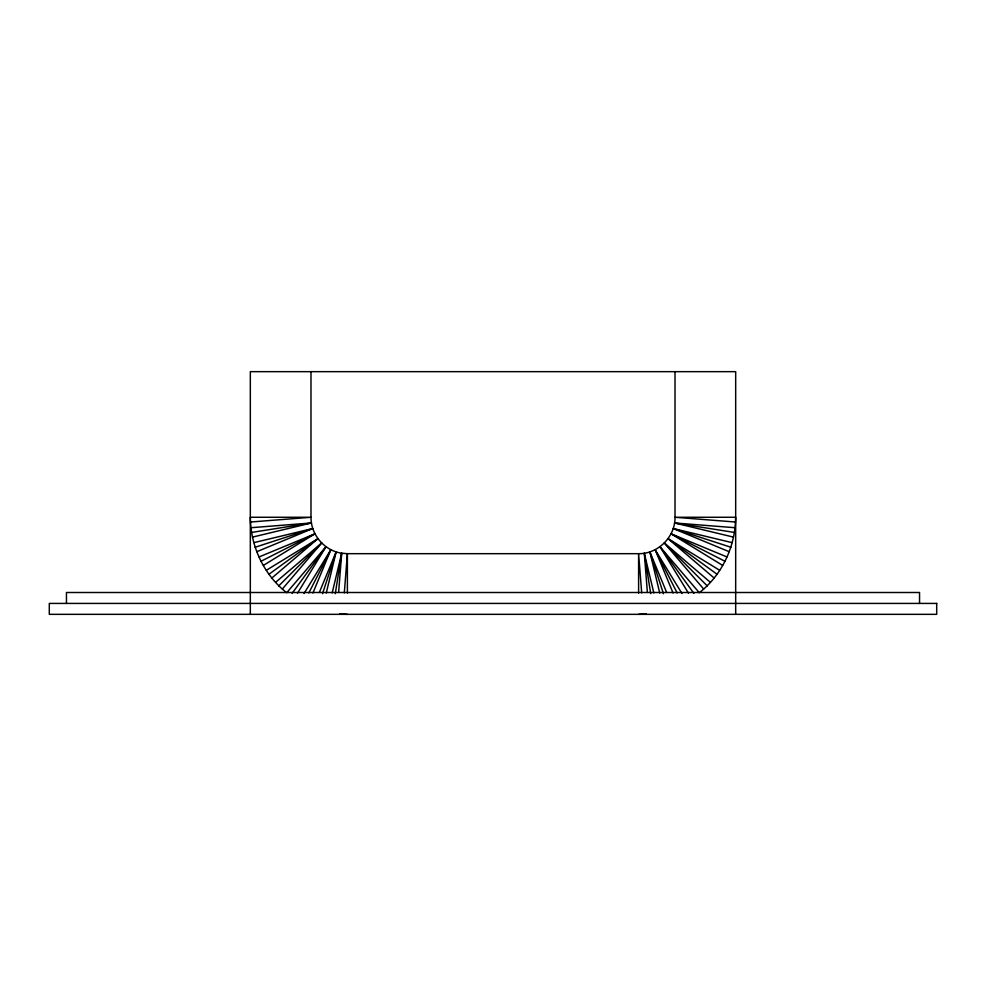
<?xml version="1.0" encoding="UTF-8"?>
<svg xmlns="http://www.w3.org/2000/svg" width="986" height="986" viewBox="0 0 986 986"><rect width="100%" height="100%" fill="white"/><g stroke="black" fill="none" stroke-linecap="round" stroke-linejoin="round"><path stroke-width="1.48" d="M338.617 592.413L341.698 553.22C324.468 550.718 310.763 534.671 310.984 517.268L310.984 371.66M344.311 592.869L347.392 553.676L638.608 553.676C658.069 554.033 675.385 536.729 675.016 517.268L675.016 371.66M688.45 593.128L660.004 546.712L699.284 592.709C722.208 574.9 735.445 546.145 735.679 517.268L675.016 517.268L735.309 522.013M335.289 593.671L341.698 553.22L347.392 553.676L347.392 593.104M326.255 593.054L336.14 551.889L319.365 592.401M332.171 592.919L341.698 553.22M322.545 593.72L336.14 551.889M312.932 593.005L330.865 549.707L304.008 593.535M308.828 592.943L330.865 549.707M297.55 593.128L325.996 546.712L286.716 592.709C263.792 574.9 250.555 546.145 250.321 517.268L310.984 517.268L250.69 522.013M292.115 593.35L325.996 546.712M282.366 588.999L321.646 543.003L275.661 582.295M278.755 585.906L321.646 543.003M271.951 577.944L317.936 538.664L266.368 570.265M268.858 574.32L317.936 538.664M263.385 565.397L314.953 533.796L259.071 556.942M260.896 561.342L314.953 533.796M256.89 551.667L312.772 528.521L253.957 542.633M255.066 547.267L312.772 528.521M252.626 537.087L311.44 522.962L251.134 527.707M251.516 532.452L311.44 522.962M638.608 614.34L646.2 613.748M733.374 537.087L674.56 522.962L734.866 527.707M339.8 613.748L347.392 614.34M674.56 522.962L734.484 532.452M729.11 551.667L673.228 528.521L732.043 542.633M673.228 528.521L730.934 547.267M722.615 565.397L671.047 533.796L726.928 556.942M671.047 533.796L725.104 561.342M714.049 577.944L668.064 538.664L719.632 570.265M668.064 538.664L717.142 574.32M703.634 588.999L664.354 543.003L710.339 582.295M664.354 543.003L707.245 585.906M660.004 546.712L693.885 593.35M673.068 593.005L655.135 549.707L681.992 593.535M655.135 549.707L677.172 592.943M659.745 593.054L649.86 551.889L666.635 592.401M649.86 551.889L663.455 593.72M647.383 592.413L644.302 553.22L653.829 592.919M644.302 553.22L650.711 593.671M641.689 592.869L638.608 553.676L638.608 593.104M919.544 603.42L919.544 592.5L66.456 592.5L66.456 603.42M735.679 614.34L735.679 371.66L250.321 371.66L250.321 614.34M936.7 603.42L49.3 603.42L49.3 614.34L936.7 614.34L936.7 603.42"/></g></svg>
